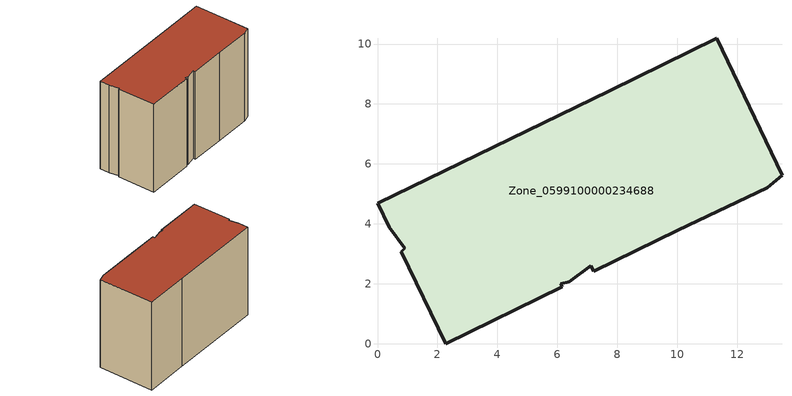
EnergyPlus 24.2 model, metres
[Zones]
Zone_0599100000234688
 floor ground (C_G): 0.39,3.89 0,4.69 7.74,8.44 11.32,10.19 13.49,5.62 13.01,5.21 10.01,3.78 7.21,2.41 7.12,2.6 6.39,2.07 6.12,2 6.17,1.9 2.28,0 0.79,3.06 0.91,3.18 z0
 wall outside (C_F): 13.49,5.62 11.32,10.19 7.74,8.44 0,4.69 0.39,3.89 0.91,3.18 0.79,3.06 2.28,0 6.17,1.9 6.12,2 6.39,2.07 7.12,2.6 7.21,2.41 10.01,3.78 13.01,5.21 13.49,5.62 z0:8.46
 roof outside (C_R): 0.91,3.18 0.79,3.06 2.28,0 6.17,1.9 6.12,2 6.39,2.07 7.12,2.6 7.21,2.41 10.01,3.78 13.01,5.21 13.49,5.62 11.32,10.19 7.74,8.44 0,4.69 0.39,3.89 z8.46
[BUILDING]
Pand.0599100000234688: North Axis=0; Terrain=City; Loads Convergence Tolerance Value=0.04; Temperature Convergence Tolerance Value=0.4; Solar Distribution=FullExterior; Maximum Number of Warmup Days=25; Minimum Number of Warmup Days=1
[Site:Location]
Rotterdam.The.Hague.AP_ZH_NLD Design_Conditions: Latitude=51.96; Longitude=4.45; Time Zone=1; Elevation=-4.5
[SITE:GROUNDTEMPERATURE:BUILDINGSURFACE]
18, 18, 18, 18, 18, 18, 18, 18, 18, 18, 18, 18
[MATERIAL] Thermal Absorptance=0.9; Solar Absorptance=0.7; Visible Absorptance=0.7
Name | Roughness | Thickness | Conductivity | Density | Specific Heat
G.TC.1946-1964 | MediumSmooth | 0.15 | 1 | 540 | 1210
F.TC.1946-1964 | Rough | 0.3 | 0.857143 | 1920 | 840
R.TC.1946-1964 | MediumRough | 0.2 | 0.235294 | 1500 | 1000
[CONSTRUCTION]
C_G: G.TC.1946-1964
C_F: F.TC.1946-1964
C_R: R.TC.1946-1964
[ZONE]
Zone_0599100000234688: Type=1; Multiplier=1; Ceiling Height=Autocalculate; Volume=Autocalculate; Floor Area=autocalculate; Part of Total Floor Area=Yes
[ZONEINFILTRATION:DESIGNFLOWRATE]
Infil_Zone_0599100000234688: Zone or ZoneList or Space or SpaceList=Zone_0599100000234688; Schedule=AlwaysOn; Design Flow Rate Calculation Method=Flow/Area; Flow Rate per Floor Area=0.003; Constant Term Coefficient=1; Temperature Term Coefficient=0; Velocity Term Coefficient=0; Velocity Squared Term Coefficient=0
[HVACTEMPLATE:ZONE:IDEALLOADSAIRSYSTEM]
Zone_0599100000234688: Maximum Heating Supply Air Temperature=50; Minimum Cooling Supply Air Temperature=13; Maximum Heating Supply Air Humidity Ratio=0.0156; Minimum Cooling Supply Air Humidity Ratio=0.0077; Heating Limit=NoLimit; Cooling Limit=NoLimit; Dehumidification Control Type=ConstantSensibleHeatRatio; Cooling Sensible Heat Ratio=0.7; Dehumidification Setpoint=60; Humidification Control Type=None; Humidification Setpoint=30; Outdoor Air Method=None; Outdoor Air Flow Rate per Person=0.00944; Outdoor Air Flow Rate per Zone Floor Area=0; Outdoor Air Flow Rate per Zone=0; Demand Controlled Ventilation Type=None; Outdoor Air Economizer Type=NoEconomizer; Heat Recovery Type=None; Sensible Heat Recovery Effectiveness=0.7; Latent Heat Recovery Effectiveness=0.65
[ZONECONTROL:THERMOSTAT]
ThermostatControl_Zone_0599100000234688: Zone or ZoneList=Zone_0599100000234688; Control Type Schedule=DualSetpointControlType; Control 1=Thermostat_Zone_0599100000234688; Temperature Difference Between Cutout And Setpoint=0
[THERMOSTATSETPOINT:DUALSETPOINT]
Thermostat_Zone_0599100000234688: Heating Setpoint Temperature Schedule=HeatingSetpoint_Zone_0599100000234688; Cooling Setpoint Temperature Schedule=CoolingSetpoint_Zone_0599100000234688
[SCHEDULE:COMPACT]
HeatingSetpoint_Zone_0599100000234688: Through: 12/31, For: AllDays, Until: 24:00, 21
CoolingSetpoint_Zone_0599100000234688: Through: 12/31, For: AllDays, Until: 24:00, 24
DualSetpointControlType: Through: 12/31, For: AllDays, Until: 24:00, 4
AlwaysOn: Through: 12/31, For: AllDays, Until: 24:00, 1
